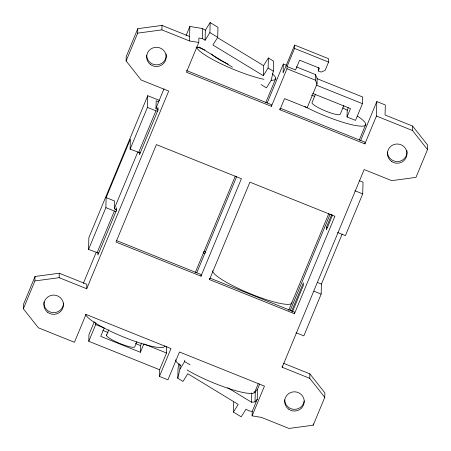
<?xml version="1.0" encoding="UTF-8"?>
<svg xmlns="http://www.w3.org/2000/svg" width="451" height="451" viewBox="0 0 451 451"><rect width="100%" height="100%" fill="white"/><g stroke="black" fill="none" stroke-linecap="round" stroke-linejoin="round"><path stroke-width="0.68" d="M23.367 308.783L23.486 304.324L35.031 276.48L59.273 273.227L86.846 284.299L86.727 288.753L59.16 277.681L34.913 280.939L23.367 308.783L38.374 327.798L74.443 342.286L85.989 314.443L170.968 348.572L159.423 376.416L167.924 379.832L179.47 351.989L264.449 386.118L252.115 415.861L261.4 417.378L288.967 428.45L313.214 425.197L324.759 397.354L324.878 392.894L309.871 373.873L283.583 363.314M34.913 280.939L35.031 276.48M59.16 277.681L59.273 273.227M98.763 253.169L88.554 249.409L88.858 237.705L147.742 95.708L159.485 100.421M159.423 376.416L159.598 369.73L88.779 341.289L88.954 334.603L94.287 321.749M88.779 341.289L95.708 324.579L95.759 322.578M97.94 252.972L97.884 255.057L116.358 210.51L116.431 207.725L115.625 209.659M88.554 249.409L105.872 207.64L106.137 197.611L130.378 139.139L130.119 149.174L140.323 152.934M86.727 288.753L168.702 91.068L141.129 79.996L126.122 60.975L126.241 56.516L137.786 28.672L162.033 25.419L189.6 36.492M126.122 60.975L137.668 33.132L137.786 28.672M139.506 152.737L139.449 154.823L157.923 110.275L157.997 107.49L157.19 109.424M95.708 324.579L104.209 327.995L100.742 336.35L140.402 352.276L140.577 345.59L141.642 343.019M130.119 149.174L147.438 107.406L147.742 95.708M261.067 84.579L266.44 87.849L271.186 80.301L273.329 71.168L273.594 61.139L268.384 57.97L268.125 68L263.299 75.672L212.889 45.004L217.709 37.332L217.974 27.297L210.166 22.55L209.901 32.579L205.081 40.252L202.296 38.561L198.885 38.008L198.767 42.467L189.482 40.951L161.915 29.879L162.033 25.419M159.598 369.73L166.526 353.026L166.701 346.334M259.691 384.021L257.532 389.23L257.267 399.259L252.233 411.408L248.822 410.85L246.037 409.158L241.212 416.831L233.404 412.079L238.229 404.412L187.813 373.738L182.993 381.411L177.79 378.242L178.049 368.213L179.12 363.647M177.79 378.242L179.932 369.11L180.056 364.431M189.482 40.951L189.86 26.462L202.561 28.531L205.34 30.223L205.081 40.252M179.932 369.11L184.679 361.561L184.713 360.225M202.296 38.561L202.561 28.531M200.988 276.181L241.398 178.731L156.412 144.602L116.008 242.052L200.988 276.181L201.033 274.512L116.702 240.642M209.489 279.592L249.893 182.148L334.879 216.277L294.469 313.727L209.489 279.592L209.518 278.481M233.404 412.079L233.669 402.05M257.267 399.259L255.029 401.914L251.528 402.236L251.776 392.872M252.115 415.861L252.233 411.408M263.299 75.672L263.564 65.643L268.384 57.97M255.029 401.914L255.289 391.885L257.532 389.23M198.767 42.467L186.432 72.211L271.412 106.34L271.457 104.671L186.477 70.536M324.759 397.354L309.752 378.333L282.185 367.261L364.154 169.57L391.727 180.648L415.969 177.39L427.514 149.546L427.633 145.087L412.626 126.071L385.058 114.999L385.317 104.965L376.822 101.554L376.438 116.042L364.893 143.886L279.913 109.756L279.941 108.64M286.611 65.322L283.341 64.008L283.11 72.927L294.655 45.083L328.644 58.731L328.559 62.08L325.092 70.429L321.106 72.075L318.276 70.942L318.361 67.594M271.412 106.34L287.005 68.755L287.061 66.522L294.565 48.426L294.655 45.083M282.185 367.261L282.219 365.987M294.469 313.727L294.514 312.053L210.183 278.182M279.913 109.756L284.53 98.617L307.193 107.716L317.008 84.049L315.328 80.131L315.474 74.556L296.284 66.849M317.008 84.049L317.154 78.48L315.474 74.556M309.752 378.333L309.871 373.873M313.214 425.197L313.248 423.923M295.997 332.725L303.839 335.877L321.157 294.108L321.422 284.079L342.168 234.052M331.835 214.219L326.479 227.129L326.406 229.914L332.567 215.065M317.149 78.711L362.627 96.982L362.452 103.668L355.523 120.372L347.028 116.961L347.202 110.269L348.268 107.704M337.562 232.49L345.404 235.642L362.722 193.874L363.027 182.17L359.114 180.603M364.893 143.886L364.938 142.212L280.612 108.347M427.514 149.546L412.507 130.525L412.626 126.071M83.317 283.403L96.266 252.182M114.334 208.599L137.803 152.004M155.877 108.42L163.967 88.909M186.083 35.567L189.86 26.462M97.055 252.819L114.374 211.057L116.082 211.401M138.615 152.585L155.933 110.822L157.641 111.166M106.498 335.285L108.804 329.715M136.879 341.711L134.826 346.661A15.295 2.605 22.5 0 1 118.737 342.991A15.295 2.605 22.5 0 1 107 334.755M140.402 352.276L143.863 343.921L166.526 353.026M195.142 272.923L235.321 176.02M265.797 102.529L275.775 78.468M196.754 272.81L236.679 176.544M267.155 103.037L283.341 64.008M318.276 70.942L319.426 68.157L299.599 60.192L295.557 69.939L287.061 66.522M315.559 94.084L311.968 102.749A15.295 2.605 22.5 0 0 326.056 111.222A15.295 2.605 22.5 0 0 340.296 114.126L343.887 105.461M347.028 116.961L350.489 108.606L312.785 93.464M258.186 383.857L254.95 391.66A42.828 7.301 22.5 0 1 230.281 389.033A42.828 7.301 22.5 0 1 187.109 369.983M288.663 310.367L328.841 213.464M359.317 139.973L365.789 124.363M290.19 310.474L330.132 214.152M360.625 140.605L376.822 101.554M291.611 311.224L303.388 282.816L303.314 285.601L292.338 312.075M205.34 30.223L210.166 22.55M137.668 33.132L161.915 29.879M196.089 47.496L199.584 47.18L232.417 67.148M253.89 392.015L255.289 391.885M294.565 48.426L328.559 62.08M287.005 68.755L315.328 80.131M316.247 85.109L362.452 103.668M376.438 116.042L412.507 130.525M197.758 47.135L204.912 50.005M158.808 101.836L156.198 100.787L155.995 108.59L158.25 109.948M147.438 107.406L155.933 110.822M354.881 190.722L362.722 193.874M326.479 227.129L327.787 227.654M106.137 197.611L114.633 201.022L114.43 208.824L116.685 210.183M317.498 282.506L321.422 284.079M105.872 207.64L114.374 211.057M313.969 291.222L321.157 294.108M203.807 251.387L205.763 252.177M203.108 252.802L205.07 253.586M102.867 330.442L108.071 332.534M135.373 343.499L140.577 345.59M209.901 32.579L217.709 37.332M268.125 68L273.329 71.168M217.348 37.529L263.564 65.643M184.679 361.561L190.051 364.831M227.654 387.708L251.528 402.236M357.429 116.132A42.828 7.301 22.5 0 1 355.478 125.496A42.828 7.301 22.5 0 1 304.87 106.571M311.466 95.234A42.828 7.301 22.5 0 1 314.742 96.322M342.692 107.907A42.828 7.301 22.5 0 1 347.394 110.298M291.898 302.559A42.828 7.301 22.5 0 1 252.036 294.435A42.828 7.301 22.5 0 1 212.584 270.707M180.845 365.84A42.828 7.301 22.5 0 1 175.636 359.802M406.949 150.64A9.787 9.623 1.5 0 1 397.951 161.543A9.787 9.623 1.5 0 1 387.465 151.993M304.211 400.962A9.787 9.623 1.5 0 1 293.911 409.356A9.787 9.623 1.5 0 1 284.711 399.795M63.506 302.993A9.787 9.623 1.5 0 1 53.133 312.65A9.787 9.623 1.5 0 1 44.006 301.832M166.171 53.934A9.787 9.623 1.5 0 1 157.168 64.837A9.787 9.623 1.5 0 1 146.682 55.281M164.936 345.759A42.828 7.301 22.5 0 1 126.105 338.047A42.828 7.301 22.5 0 1 85.662 314.336M272.319 73.823A42.828 7.301 22.5 0 1 271.192 80.267M264.015 79.32A42.828 7.301 22.5 0 1 221.706 64.11A42.828 7.301 22.5 0 1 196.501 47.039M228.121 64.149A27.534 4.69 22.5 0 1 211.457 53.945M391.293 161.278A9.787 9.623 1.5 0 0 406.92 154.828A9.787 9.623 1.5 0 0 393.413 144.743A9.787 9.623 1.5 0 0 391.293 161.278M288.539 409.085A9.787 9.623 1.5 0 0 304.166 402.63A9.787 9.623 1.5 0 0 290.658 392.545A9.787 9.623 1.5 0 0 288.539 409.085M150.516 64.572A9.787 9.623 1.5 0 0 166.143 58.117A9.787 9.623 1.5 0 0 152.63 48.032A9.787 9.623 1.5 0 0 150.516 64.572M47.761 312.374A9.787 9.623 1.5 0 0 63.388 305.925A9.787 9.623 1.5 0 0 49.875 295.839A9.787 9.623 1.5 0 0 47.761 312.374"/></g></svg>
